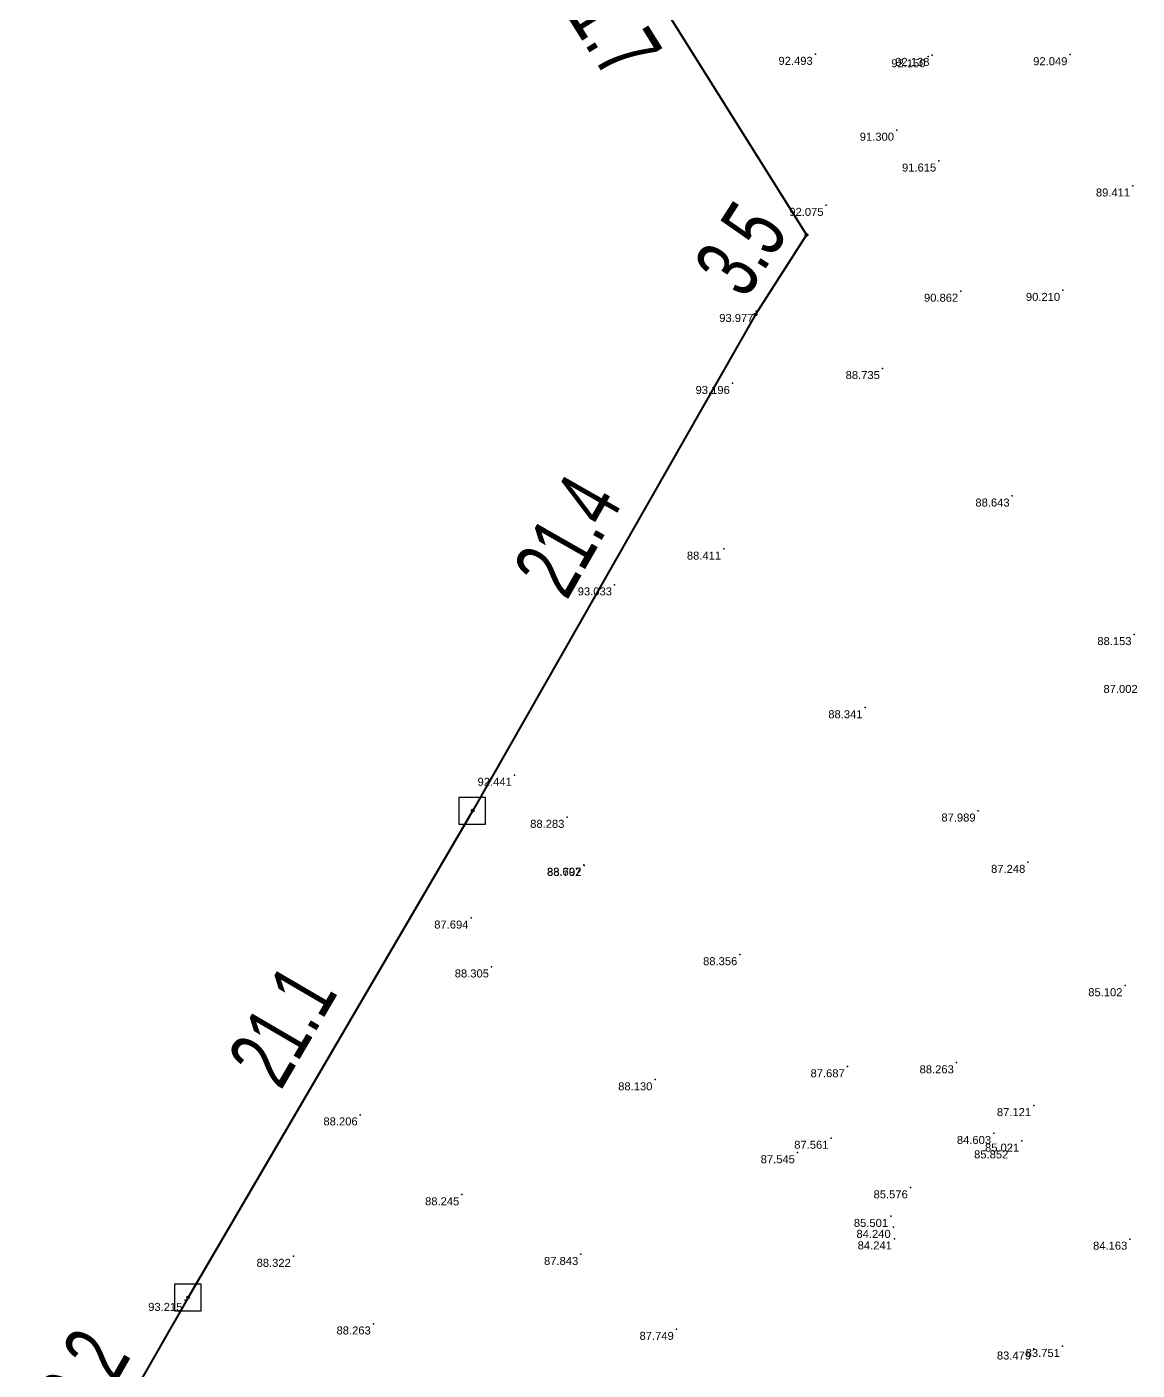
# Model space of a CAD drawing. Header units: millimetres. Extents: x 706139 to 707011, y 753722 to 954403.
# Drawn here: x 706355.8 to 706397.4, y 954257.7 to 954308 of the extents above; entities that cross this region are included whole.
import ezdxf
from ezdxf.enums import TextEntityAlignment as Align

# ---------------------------------------------------------------- set-up
doc = ezdxf.new("R2010")
doc.units = ezdxf.units.MM
doc.linetypes.add('SOLID_LINE', pattern=[0])
doc.layers.add('BD', color=1, linetype='Continuous', lineweight=40)
doc.layers.add('BD SYMBOL', color=7, linetype='Continuous', lineweight=30)
for name, color, linetype in [('dim', 7, 'Continuous'), ('Height', 7, 'Continuous'), ('SY SYMBOL', 7, 'Continuous')]:
    doc.layers.add(name, color=color, linetype=linetype)
doc.styles.add('DIM', font='ARIALN.TTF', dxfattribs={"width": 0.8, "height": 2.4})
doc.styles.get("Standard").update_dxf_attribs({"font": 'arial.ttf'})
doc.dimstyles.get("Standard").update_dxf_attribs({"dimtxt": 0.18, "dimasz": 0.18, "dimexe": 0.18, "dimexo": 0.0625, "dimgap": 0.09, "dimtad": 0, "dimtih": 1, "dimtoh": 1, "dimdec": 4, "dimzin": 0, "dimdsep": 46, "dimtxsty": 'Standard', "dimcen": 0.09, "dimadec": 0, "dimazin": 0, "dimtfac": 1, "dimtdec": 4, "dimtofl": 0, "dimtmove": 0, "dimatfit": 3, "dimfxl": 1, "dimtolj": 1, "dimtzin": 0, "dimarcsym": 0})

# ---------------------------------------------------------------- blocks, each defined once
blk = doc.blocks.new('BD')
at = {"linetype": 'ByBlock'}
for p, q in [((-0.037, -0.034), (0.037, 0.034)), ((-0.035, 0.035), (0.035, -0.035))]:
    blk.add_line(p, q, dxfattribs=at)
blk.add_circle((0, 0), 0.05)
blk.add_point((0, 0))
blk = doc.blocks.new('SYSTONE')
at = {"color": 6}
blk.add_polyline3d([(-0.256, -0.003, 0), (-0.256, -0.253, 0), (0.244, -0.253, 0), (0.244, 0.247, 0), (-0.256, 0.247, 0), (-0.256, -0.003, 0)], close=True, dxfattribs=at)
blk.add_point((0, 0), dxfattribs=at)
blk = doc.blocks.new('*D247')
at = {"layer": 'Defpoints', "color": 0, "transparency": 16777216}
for p in [(707609.024, 954230.139), (707610.697, 954229.18), (707605.635, 954220.349)]:
    blk.add_point(p, dxfattribs=at)
at = {"layer": 'dim', "color": 0, "transparency": 16777216, "insert": (707606.493, 954225.724), "char_height": 2.4, "attachment_point": 5, "rotation": 60.1783, "style": 'DIM'}
blk.add_mtext('\\A1;10.2', dxfattribs=at)
blk = doc.blocks.new('*D248')
at = {"layer": 'Defpoints', "color": 0, "transparency": 16777216}
for p in [(707619.546, 954248.481), (707621.357, 954247.423), (707610.697, 954229.18)]:
    blk.add_point(p, dxfattribs=at)
at = {"layer": 'dim', "color": 0, "transparency": 16777216, "insert": (707614.216, 954239.36), "char_height": 2.4, "attachment_point": 5, "rotation": 59.7008, "style": 'DIM'}
blk.add_mtext('\\A1;21.1', dxfattribs=at)
blk = doc.blocks.new('*D249')
at = {"layer": 'Defpoints', "color": 0, "transparency": 16777216}
for p in [(707630.199, 954267.015), (707631.953, 954266.015), (707621.357, 954247.423)]:
    blk.add_point(p, dxfattribs=at)
at = {"layer": 'dim', "color": 0, "transparency": 16777216, "insert": (707624.901, 954257.719), "char_height": 2.4, "attachment_point": 5, "rotation": 60.3202, "style": 'DIM'}
blk.add_mtext('\\A1;21.4', dxfattribs=at)
blk = doc.blocks.new('*D250')
at = {"layer": 'Defpoints', "color": 0, "transparency": 16777216}
for p in [(707632.359, 954269.96), (707633.864, 954268.995), (707631.953, 954266.015)]:
    blk.add_point(p, dxfattribs=at)
at = {"layer": 'dim', "color": 0, "transparency": 16777216, "insert": (707631.404, 954268.47), "char_height": 2.4, "attachment_point": 5, "rotation": 57.329, "style": 'DIM'}
blk.add_mtext('\\A1;3.5', dxfattribs=at)
blk = doc.blocks.new('*D251')
at = {"layer": 'Defpoints', "color": 0, "transparency": 16777216}
for p in [(707622.373, 954287.356), (707620.624, 954286.262), (707633.864, 954268.995)]:
    blk.add_point(p, dxfattribs=at)
at = {"layer": 'dim', "color": 0, "transparency": 16777216, "insert": (707626.37, 954277.081), "char_height": 2.4, "attachment_point": 5, "rotation": 302.0399, "style": 'DIM'}
blk.add_mtext('\\A1;21.7', dxfattribs=at)
blk = doc.blocks.new('FGHFGH')
at = {"layer": 'BD'}
for p, q in [((707622.37274, 954287.3562), (707633.86374, 954268.9952)), ((707633.86374, 954268.9952), (707631.95274, 954266.0152)), ((707631.95274, 954266.0152), (707621.35674, 954247.4232)), ((707621.35674, 954247.4232), (707610.69674, 954229.1802)), ((707610.69674, 954229.1802), (707605.63474, 954220.3492))]:
    blk.add_line(p, q, dxfattribs=at)
at = {"layer": 'BD SYMBOL'}
for p in [(707633.86374, 954268.9952), (707631.95274, 954266.0152), (707621.35674, 954247.4232), (707610.69674, 954229.1802)]:
    blk.add_blockref('BD', p, dxfattribs=at)
at = {"layer": 'SY SYMBOL', "xscale": 2, "yscale": 2, "zscale": 2}
for p in [(707621.34974, 954247.4192), (707610.69874, 954229.1782)]:
    blk.add_blockref('SYSTONE', p, dxfattribs=at)
at = {"layer": 'dim'}
for p1, p2, distance, picture, middle in [((707633.86374, 954268.9952), (707622.37274, 954287.3562), 2.06264, '*D251', (707626.36978, 954277.08145)), ((707631.95274, 954266.0152), (707633.86374, 954268.9952), 1.78734, '*D250', (707631.40369, 954268.47003)), ((707621.35674, 954247.4232), (707631.95274, 954266.0152), 2.01863, '*D249', (707624.90094, 954257.71873)), ((707610.69674, 954229.1802), (707621.35674, 954247.4232), 2.09676, '*D248', (707614.21639, 954239.35955)), ((707605.63474, 954220.3492), (707610.69674, 954229.1802), 1.92839, '*D247', (707606.49271, 954225.7237))]:
    dim = blk.add_aligned_dim(p1=p1, p2=p2, distance=distance, dimstyle='Standard', dxfattribs=at)
    dim.commit()
    dim.dimension.update_dxf_attribs({"geometry": picture, "text_midpoint": middle})

msp = doc.modelspace()

# ---------------------------------------------------------------- linework, layer by layer
at = {"color": 0, "linetype": 'SOLID_LINE'}
for p in [(706385.3743, 954306.9851, 92.4927), (706385.3743, 954306.9851, 92.4927), (706385.3743, 954306.9851, 92.4927), (706389.5983, 954306.8928, 92.1497), (706389.5983, 954306.8928, 92.1497), (706389.5983, 954306.8928, 92.1497), (706389.7475, 954306.9456, 92.1375), (706389.7475, 954306.9456, 92.1375), (706389.7475, 954306.9456, 92.1375), (706394.9161, 954306.971, 92.0495), (706394.9161, 954306.971, 92.0495), (706394.9161, 954306.971, 92.0495), (706388.4202, 954304.1414, 91.2999), (706388.4202, 954304.1414, 91.2999), (706388.4202, 954304.1414, 91.2999), (706390.0008, 954302.9865, 91.6153), (706390.0008, 954302.9865, 91.6153), (706390.0008, 954302.9865, 91.6153), (706397.2656, 954302.0517, 89.4107), (706397.2656, 954302.0517, 89.4107), (706397.2656, 954302.0517, 89.4107), (706385.7801, 954301.3258, 92.0747), (706385.7801, 954301.3258, 92.0747), (706385.7801, 954301.3258, 92.0747), (706390.8241, 954298.1078, 90.8617), (706390.8241, 954298.1078, 90.8617), (706390.8241, 954298.1078, 90.8617), (706394.6432, 954298.1405, 90.21), (706394.6432, 954298.1405, 90.21), (706394.6432, 954298.1405, 90.21), (706383.1552, 954297.3498, 93.9771), (706383.1552, 954297.3498, 93.9771), (706383.1552, 954297.3498, 93.9771), (706387.8898, 954295.2096, 88.7347), (706387.8898, 954295.2096, 88.7347), (706387.8898, 954295.2096, 88.7347), (706382.2684, 954294.6514, 93.1964), (706382.2684, 954294.6514, 93.1964), (706382.2684, 954294.6514, 93.1964), (706392.7512, 954290.4317, 88.6428), (706392.7512, 954290.4317, 88.6428), (706392.7512, 954290.4317, 88.6428), (706381.9427, 954288.4431, 88.4109), (706381.9427, 954288.4431, 88.4109), (706381.9427, 954288.4431, 88.4109), (706377.8547, 954287.1022, 93.0334), (706377.8547, 954287.1022, 93.0334), (706377.8547, 954287.1022, 93.0334), (706397.3195, 954285.2401, 88.1528), (706397.3195, 954285.2401, 88.1528), (706397.3195, 954285.2401, 88.1528), (706387.2402, 954282.499, 88.3414), (706387.2402, 954282.499, 88.3414), (706387.2402, 954282.499, 88.3414), (706374.1001, 954279.9672, 92.4407), (706374.1001, 954279.9672, 92.4407), (706374.1001, 954279.9672, 92.4407), (706391.4769, 954278.6289, 87.9893), (706391.4769, 954278.6289, 87.9893), (706391.4769, 954278.6289, 87.9893), (706376.0722, 954278.3922, 88.2832), (706376.0722, 954278.3922, 88.2832), (706376.0722, 954278.3922, 88.2832), (706376.6998, 954276.5997, 88.697), (706376.6998, 954276.5997, 88.697), (706376.6998, 954276.5997, 88.697), (706376.7073, 954276.5862, 88.7017), (706376.7073, 954276.5862, 88.7017), (706376.7073, 954276.5862, 88.7017), (706393.3392, 954276.7049, 87.2478), (706393.3392, 954276.7049, 87.2478), (706393.3392, 954276.7049, 87.2478), (706372.4778, 954274.6183, 87.694), (706372.4778, 954274.6183, 87.694), (706372.4778, 954274.6183, 87.694), (706382.549, 954273.2445, 88.3556), (706382.549, 954273.2445, 88.3556), (706382.549, 954273.2445, 88.3556), (706373.2459, 954272.7854, 88.3045), (706373.2459, 954272.7854, 88.3045), (706373.2459, 954272.7854, 88.3045), (706396.9787, 954272.0825, 85.1023), (706396.9787, 954272.0825, 85.1023), (706396.9787, 954272.0825, 85.1023), (706386.5751, 954269.0439, 87.6867), (706386.5751, 954269.0439, 87.6867), (706386.5751, 954269.0439, 87.6867), (706390.6603, 954269.1933, 88.2629), (706390.6603, 954269.1933, 88.2629), (706390.6603, 954269.1933, 88.2629), (706379.3696, 954268.556, 88.1299), (706379.3696, 954268.556, 88.1299), (706379.3696, 954268.556, 88.1299), (706393.5564, 954267.5897, 87.1211), (706393.5564, 954267.5897, 87.1211), (706393.5564, 954267.5897, 87.1211), (706368.3272, 954267.2409, 88.2055), (706368.3272, 954267.2409, 88.2055), (706368.3272, 954267.2409, 88.2055), (706385.9639, 954266.3664, 87.5615), (706385.9639, 954266.3664, 87.5615), (706385.9639, 954266.3664, 87.5615), (706392.0571, 954266.5453, 84.6033), (706392.0571, 954266.5453, 84.6033), (706392.0571, 954266.5453, 84.6033), (706392.7025, 954266.0045, 85.8515), (706392.7025, 954266.0045, 85.8515), (706392.7025, 954266.0045, 85.8515), (706393.1115, 954266.2591, 85.0209), (706393.1115, 954266.2591, 85.0209), (706393.1115, 954266.2591, 85.0209), (706384.7079, 954265.8232, 87.5453), (706384.7079, 954265.8232, 87.5453), (706384.7079, 954265.8232, 87.5453), (706388.9357, 954264.5081, 85.5763), (706388.9357, 954264.5081, 85.5763), (706388.9357, 954264.5081, 85.5763), (706372.134, 954264.2466, 88.2449), (706372.134, 954264.2466, 88.2449), (706372.134, 954264.2466, 88.2449), (706388.1977, 954263.4367, 85.5014), (706388.1977, 954263.4367, 85.5014), (706388.1977, 954263.4367, 85.5014), (706388.2953, 954263.0253, 84.2402), (706388.2953, 954263.0253, 84.2402), (706388.2953, 954263.0253, 84.2402), (706388.3405, 954262.5932, 84.241), (706388.3405, 954262.5932, 84.241), (706388.3405, 954262.5932, 84.241), (706397.1595, 954262.5833, 84.1632), (706397.1595, 954262.5833, 84.1632), (706397.1595, 954262.5833, 84.1632), (706365.8226, 954261.9405, 88.3216), (706365.8226, 954261.9405, 88.3216), (706365.8226, 954261.9405, 88.3216), (706376.5906, 954262.011, 87.8432), (706376.5906, 954262.011, 87.8432), (706376.5906, 954262.011, 87.8432), (706361.762, 954260.2895, 93.2145), (706361.762, 954260.2895, 93.2145), (706361.762, 954260.2895, 93.2145), (706368.8169, 954259.4065, 88.2626), (706368.8169, 954259.4065, 88.2626), (706368.8169, 954259.4065, 88.2626), (706380.1689, 954259.2046, 87.749), (706380.1689, 954259.2046, 87.749), (706380.1689, 954259.2046, 87.749), (706393.5558, 954258.4674, 83.479), (706393.5558, 954258.4674, 83.479), (706393.5558, 954258.4674, 83.479), (706394.6342, 954258.5632, 83.7506), (706394.6342, 954258.5632, 83.7506), (706394.6342, 954258.5632, 83.7506)]:
    msp.add_point(p, dxfattribs=at)

# ---------------------------------------------------------------- block references
msp.add_blockref('FGHFGH', (-1248.8207, 31.2158))

# ---------------------------------------------------------------- texts
at = {"layer": 'Height', "color": 4, "linetype": 'SOLID_LINE'}
for s, p in [('92.493', (706385.2743, 954306.8851, 92.4927)), ('92.493', (706385.2743, 954306.8851, 92.4927)), ('92.493', (706385.2743, 954306.8851, 92.4927)), ('92.150', (706389.4983, 954306.7928, 92.1497)), ('92.150', (706389.4983, 954306.7928, 92.1497)), ('92.150', (706389.4983, 954306.7928, 92.1497)), ('92.138', (706389.6475, 954306.8456, 92.1375)), ('92.138', (706389.6475, 954306.8456, 92.1375)), ('92.138', (706389.6475, 954306.8456, 92.1375)), ('92.049', (706394.8161, 954306.871, 92.0495)), ('92.049', (706394.8161, 954306.871, 92.0495)), ('92.049', (706394.8161, 954306.871, 92.0495)), ('91.300', (706388.3202, 954304.0414, 91.2999)), ('91.300', (706388.3202, 954304.0414, 91.2999)), ('91.300', (706388.3202, 954304.0414, 91.2999)), ('91.615', (706389.9008, 954302.8865, 91.6153)), ('91.615', (706389.9008, 954302.8865, 91.6153)), ('91.615', (706389.9008, 954302.8865, 91.6153)), ('89.411', (706397.1656, 954301.9517, 89.4107)), ('89.411', (706397.1656, 954301.9517, 89.4107)), ('89.411', (706397.1656, 954301.9517, 89.4107)), ('92.075', (706385.6801, 954301.2258, 92.0747)), ('92.075', (706385.6801, 954301.2258, 92.0747)), ('92.075', (706385.6801, 954301.2258, 92.0747)), ('90.862', (706390.7241, 954298.0078, 90.8617)), ('90.862', (706390.7241, 954298.0078, 90.8617)), ('90.862', (706390.7241, 954298.0078, 90.8617)), ('90.210', (706394.5432, 954298.0405, 90.21)), ('90.210', (706394.5432, 954298.0405, 90.21)), ('90.210', (706394.5432, 954298.0405, 90.21)), ('93.977', (706383.0552, 954297.2498, 93.9771)), ('93.977', (706383.0552, 954297.2498, 93.9771)), ('93.977', (706383.0552, 954297.2498, 93.9771)), ('88.735', (706387.7898, 954295.1096, 88.7347)), ('88.735', (706387.7898, 954295.1096, 88.7347)), ('88.735', (706387.7898, 954295.1096, 88.7347)), ('93.196', (706382.1684, 954294.5514, 93.1964)), ('93.196', (706382.1684, 954294.5514, 93.1964)), ('93.196', (706382.1684, 954294.5514, 93.1964)), ('88.643', (706392.6512, 954290.3317, 88.6428)), ('88.643', (706392.6512, 954290.3317, 88.6428)), ('88.643', (706392.6512, 954290.3317, 88.6428)), ('88.411', (706381.8427, 954288.3431, 88.4109)), ('88.411', (706381.8427, 954288.3431, 88.4109)), ('88.411', (706381.8427, 954288.3431, 88.4109)), ('93.033', (706377.7547, 954287.0022, 93.0334)), ('93.033', (706377.7547, 954287.0022, 93.0334)), ('93.033', (706377.7547, 954287.0022, 93.0334)), ('88.153', (706397.2195, 954285.1401, 88.1528)), ('88.153', (706397.2195, 954285.1401, 88.1528)), ('88.153', (706397.2195, 954285.1401, 88.1528)), ('87.002', (706397.4493, 954283.3482, 87.0022)), ('87.002', (706397.4493, 954283.3482, 87.0022)), ('87.002', (706397.4493, 954283.3482, 87.0022)), ('88.341', (706387.1402, 954282.399, 88.3414)), ('88.341', (706387.1402, 954282.399, 88.3414)), ('88.341', (706387.1402, 954282.399, 88.3414)), ('92.441', (706374.0001, 954279.8672, 92.4407)), ('92.441', (706374.0001, 954279.8672, 92.4407)), ('92.441', (706374.0001, 954279.8672, 92.4407)), ('87.989', (706391.3769, 954278.5289, 87.9893)), ('87.989', (706391.3769, 954278.5289, 87.9893)), ('87.989', (706391.3769, 954278.5289, 87.9893)), ('88.283', (706375.9722, 954278.2922, 88.2832)), ('88.283', (706375.9722, 954278.2922, 88.2832)), ('88.283', (706375.9722, 954278.2922, 88.2832)), ('88.697', (706376.5998, 954276.4997, 88.697)), ('88.697', (706376.5998, 954276.4997, 88.697)), ('88.697', (706376.5998, 954276.4997, 88.697)), ('88.702', (706376.6073, 954276.4862, 88.7017)), ('88.702', (706376.6073, 954276.4862, 88.7017)), ('88.702', (706376.6073, 954276.4862, 88.7017)), ('87.248', (706393.2392, 954276.6049, 87.2478)), ('87.248', (706393.2392, 954276.6049, 87.2478)), ('87.248', (706393.2392, 954276.6049, 87.2478)), ('87.694', (706372.3778, 954274.5183, 87.694)), ('87.694', (706372.3778, 954274.5183, 87.694)), ('87.694', (706372.3778, 954274.5183, 87.694)), ('88.356', (706382.449, 954273.1445, 88.3556)), ('88.356', (706382.449, 954273.1445, 88.3556)), ('88.356', (706382.449, 954273.1445, 88.3556)), ('88.305', (706373.1459, 954272.6854, 88.3045)), ('88.305', (706373.1459, 954272.6854, 88.3045)), ('88.305', (706373.1459, 954272.6854, 88.3045)), ('85.102', (706396.8787, 954271.9825, 85.1023)), ('85.102', (706396.8787, 954271.9825, 85.1023)), ('85.102', (706396.8787, 954271.9825, 85.1023)), ('87.687', (706386.4751, 954268.9439, 87.6867)), ('87.687', (706386.4751, 954268.9439, 87.6867)), ('87.687', (706386.4751, 954268.9439, 87.6867)), ('88.263', (706390.5603, 954269.0933, 88.2629)), ('88.263', (706390.5603, 954269.0933, 88.2629)), ('88.263', (706390.5603, 954269.0933, 88.2629)), ('88.130', (706379.2696, 954268.456, 88.1299)), ('88.130', (706379.2696, 954268.456, 88.1299)), ('88.130', (706379.2696, 954268.456, 88.1299)), ('87.121', (706393.4564, 954267.4897, 87.1211)), ('87.121', (706393.4564, 954267.4897, 87.1211)), ('87.121', (706393.4564, 954267.4897, 87.1211)), ('88.206', (706368.2272, 954267.1409, 88.2055)), ('88.206', (706368.2272, 954267.1409, 88.2055)), ('88.206', (706368.2272, 954267.1409, 88.2055)), ('84.603', (706391.9571, 954266.4453, 84.6033)), ('84.603', (706391.9571, 954266.4453, 84.6033)), ('84.603', (706391.9571, 954266.4453, 84.6033)), ('87.561', (706385.8639, 954266.2664, 87.5615)), ('87.561', (706385.8639, 954266.2664, 87.5615)), ('87.561', (706385.8639, 954266.2664, 87.5615)), ('85.852', (706392.6025, 954265.9045, 85.8515)), ('85.852', (706392.6025, 954265.9045, 85.8515)), ('85.852', (706392.6025, 954265.9045, 85.8515)), ('85.021', (706393.0115, 954266.1591, 85.0209)), ('85.021', (706393.0115, 954266.1591, 85.0209)), ('85.021', (706393.0115, 954266.1591, 85.0209)), ('87.545', (706384.6079, 954265.7232, 87.5453)), ('87.545', (706384.6079, 954265.7232, 87.5453)), ('87.545', (706384.6079, 954265.7232, 87.5453)), ('85.576', (706388.8357, 954264.4081, 85.5763)), ('85.576', (706388.8357, 954264.4081, 85.5763)), ('85.576', (706388.8357, 954264.4081, 85.5763)), ('88.245', (706372.034, 954264.1466, 88.2449)), ('88.245', (706372.034, 954264.1466, 88.2449)), ('88.245', (706372.034, 954264.1466, 88.2449)), ('85.501', (706388.0977, 954263.3367, 85.5014)), ('85.501', (706388.0977, 954263.3367, 85.5014)), ('85.501', (706388.0977, 954263.3367, 85.5014)), ('84.240', (706388.1953, 954262.9253, 84.2402)), ('84.240', (706388.1953, 954262.9253, 84.2402)), ('84.240', (706388.1953, 954262.9253, 84.2402)), ('84.241', (706388.2405, 954262.4932, 84.241)), ('84.241', (706388.2405, 954262.4932, 84.241)), ('84.241', (706388.2405, 954262.4932, 84.241)), ('84.163', (706397.0595, 954262.4833, 84.1632)), ('84.163', (706397.0595, 954262.4833, 84.1632)), ('84.163', (706397.0595, 954262.4833, 84.1632)), ('88.322', (706365.7226, 954261.8405, 88.3216)), ('88.322', (706365.7226, 954261.8405, 88.3216)), ('88.322', (706365.7226, 954261.8405, 88.3216)), ('87.843', (706376.4906, 954261.911, 87.8432)), ('87.843', (706376.4906, 954261.911, 87.8432)), ('87.843', (706376.4906, 954261.911, 87.8432)), ('93.215', (706361.662, 954260.1895, 93.2145)), ('93.215', (706361.662, 954260.1895, 93.2145)), ('93.215', (706361.662, 954260.1895, 93.2145)), ('88.263', (706368.7169, 954259.3065, 88.2626)), ('88.263', (706368.7169, 954259.3065, 88.2626)), ('88.263', (706368.7169, 954259.3065, 88.2626)), ('87.749', (706380.0689, 954259.1046, 87.749)), ('87.749', (706380.0689, 954259.1046, 87.749)), ('87.749', (706380.0689, 954259.1046, 87.749)), ('83.479', (706393.4558, 954258.3674, 83.479)), ('83.479', (706393.4558, 954258.3674, 83.479)), ('83.479', (706393.4558, 954258.3674, 83.479)), ('83.751', (706394.5342, 954258.4632, 83.7506)), ('83.751', (706394.5342, 954258.4632, 83.7506)), ('83.751', (706394.5342, 954258.4632, 83.7506))]:
    msp.add_text(s, height=0.3, dxfattribs=at).set_placement(p, align=Align.TOP_RIGHT)

doc.saveas('drawing.dxf')
